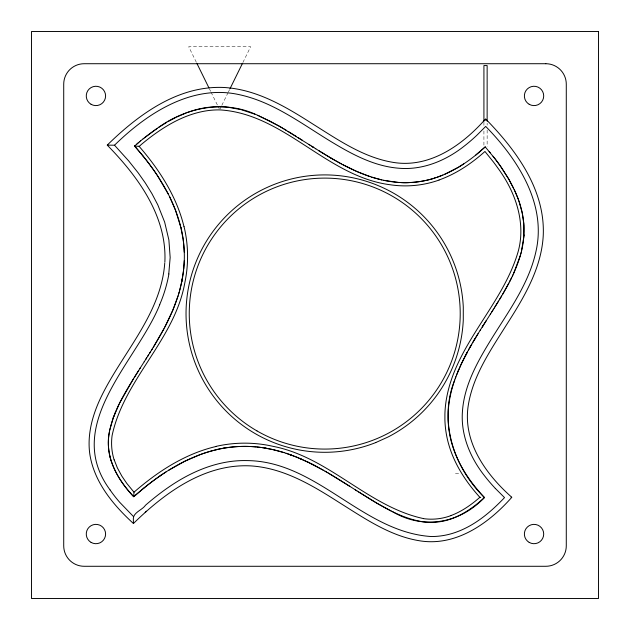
<?xml version="1.0" encoding="UTF-8"?>
<svg xmlns="http://www.w3.org/2000/svg" width="630" height="630" viewBox="0 0 630 630"><rect width="100%" height="100%" fill="white"/><g stroke="black" fill="none" stroke-linecap="round" stroke-linejoin="round"><path stroke-width="0.47" stroke-dasharray="3.15 2.36" d="M220.106 108.817L221.398 106.194M221.823 105.32L227.847 93.075M228.28 92.2L229.572 89.578M242.912 62.472L250.653 46.73L188.693 46.73L196.442 62.472M455.459 473.406L458.648 473.406M209.349 88.704L210.641 91.326M211.066 92.2L217.523 105.32M217.956 106.194L219.248 108.817M487.14 123.173L487.14 125.126M487.14 130.008L487.14 146.601M483.919 122.196L483.919 126.102M483.919 130.985L483.919 146.601"/><path stroke-width="0.94" d="M524.058 230.304L523.861 235.998M184.267 260.647L183.716 268.86M133.741 496.503L133.985 492.195L126.709 483.281L121.866 476.146L117.369 467.893L114.195 459.821M523.932 234.88L523.837 236.274M523.806 236.699L523.38 240.912M183.606 269.861L181.952 280.689L179.715 290.273M164.737 263.23C161.075 312.488 125.307 349.855 103.627 391.915C93.775 410.902 86.775 432.377 89.799 453.986C94.083 482.052 113.116 504.921 133.434 523.498C164.698 492.849 204.593 463.53 250.598 465.885C283.547 467.885 312.551 485.462 339.657 502.795C365.03 518.695 390.805 536.61 421.116 541.02C457.065 546.115 489.219 522.869 511.812 497.298C486.234 474.705 462.987 442.551 468.082 406.602C472.5 376.283 490.416 350.516 506.307 325.143C523.648 298.037 541.217 269.034 543.217 236.085C545.572 190.079 516.261 150.184 485.604 118.92C463.019 144.498 430.865 167.745 394.908 162.65C364.597 158.232 338.83 140.317 313.449 124.425C286.351 107.084 257.339 89.515 224.39 87.507C178.385 85.16 138.498 114.471 107.234 145.12C137.883 176.392 167.202 216.279 164.847 262.285M523.294 241.613C520.427 262.686 510.213 281.846 499.354 299.809M168.761 273.932L170.163 257.512L168.887 239.967L164.635 222.051L157.791 204.845L151.854 193.528L145.317 182.976L138.159 172.833L128.567 160.776L114.518 145.215L107.384 145.128M109.628 430.676C104.013 455.175 117.015 479.572 133.725 496.716C157.681 475.453 185.322 456.97 216.885 449.607M109.864 429.518L113.29 417.714L119.102 404.161M521.451 251.339L523.774 237.171L523.853 224.508M520.742 254.079L521.105 252.709M178.644 294.005L179.18 292.162M520.356 255.441L513.631 273.412M178.077 295.848L172.817 310.196L164.855 327.041M454.726 380.016C438.267 420.879 453.805 467.767 484.446 497.535C460.144 523.333 423.116 530.113 392.466 511.623M455.309 378.37L455.907 376.732M113.274 417.737L113.865 416.162M456.529 375.102L461.317 363.959L467.578 351.642M114.471 414.595L115.093 413.036M480.406 329.907C466.428 352.335 452.923 376.149 449.103 402.704A102.769 102.769 0 0 0 448.245 411.288L448.127 419.895A96.24 96.24 0 0 0 452.159 444.662C458.136 464.719 470.279 482.359 484.446 497.535C474.933 506.197 464.318 513.978 452.198 518.537A59.511 59.511 0 0 1 423.155 521.845C397.971 517.805 376.472 503.023 355.241 489.809M159.737 304.731C136.631 362.006 61.913 425.211 110.108 489.959M458.041 371.338L458.711 369.771M512.355 276.153L513.001 274.79M511.702 277.515L509.599 281.72M230.005 88.704L242.479 63.346M119.755 402.846L133.339 378.969M465.302 355.926L467.224 352.304M508.875 283.106L502.677 294.249M163.997 328.671L153.185 347.453M468.405 350.13L471.807 344.122M470.012 347.272L470.823 345.839M472.673 342.633L478.186 333.483M474.154 340.145L474.996 338.727M501.622 296.037L494.046 308.369M498.488 301.227L494.983 306.881M151.35 350.438L152.271 348.941M134.198 377.591L138.773 370.314M149.491 353.414L150.42 351.926M480.178 330.27L490.738 313.598M147.625 356.383L148.562 354.903M482.344 326.812L483.163 325.521M492.951 310.118L494.101 308.291M482.186 327.065L486.234 320.67M491.849 311.858L493.211 309.692M145.561 359.643L146.688 357.864M140.356 367.825C127.347 388.883 112.542 410.295 108.872 435.338A59.59 59.59 0 0 0 111.045 460.813M144.207 361.777C159.981 337.113 175.565 311.393 181.613 282.366A124.929 124.929 0 0 0 180.928 227.367M490.298 314.291L492.321 311.102M139.907 368.534L144.428 361.423M114.518 145.215C146.955 113.392 191.788 84.026 239.313 94.673C274.759 102.304 303.762 125.425 334.286 143.553C354.273 155.515 375.937 166.659 399.585 168.281C422.746 170.124 445.449 160.776 463.467 146.703A169.88 169.88 0 0 0 476.697 135.418L485.706 126.417C517.451 158.807 546.69 203.577 536.059 251C528.625 285.571 506.402 314.039 488.541 343.72C476.036 364.384 464.145 386.725 462.452 411.28C460.609 434.432 469.956 457.144 484.029 475.162A169.895 169.895 0 0 0 495.314 488.392M133.434 523.349C133.395 521.727 133.371 520.104 133.347 518.482C133.536 512.347 142.411 509.914 145.569 505.173C153.279 498.48 161.319 492.14 169.785 486.415C192.323 471.035 218.917 459.971 246.606 460.585C317.087 460.9 362.313 532.114 431.306 536.539A72.474 72.474 0 0 0 453.411 533.098C473.532 526.649 490.203 512.702 504.528 497.598L495.306 488.4M515.316 191.898L509.134 179.755L500.409 166.092A211.523 211.523 0 0 0 494.944 158.681L485.226 146.861L475.808 155.035M485.226 146.861C470.586 160.429 453.655 172.053 434.487 178.117M145.184 512.403L146.514 511.206M180.526 226.115C172.88 195.828 155.027 169.21 134.568 146.034L139.395 141.892M480.706 497.361L479.863 497.314C471.295 504.811 461.79 511.489 451.072 515.521M136.962 143.955L138.167 142.931M134.781 146.05C136.938 145.987 139.49 147.16 140.907 144.829C148.759 138.222 157.004 132.064 165.761 126.701C182.102 116.652 200.883 109.415 220.319 109.919C284.453 114.038 326.734 176.416 389.915 184.724A101.501 101.501 0 0 0 439.071 180.062M139.38 141.907L140.624 140.876M140.6 140.892L143.089 138.86M144.207 487.801L133.725 496.716C124.126 486.258 115.495 474.437 111.116 460.79M143.057 138.883L157.232 128.362M160.114 475.87L161.477 474.925M158.587 127.457L166.887 122.283M463.751 163.887L458.695 167.076M166.029 471.917L163.698 473.437A252.591 252.591 0 0 0 144.223 487.809M168.375 470.429L184.748 461.262L200.088 454.647M458.049 167.454L444.363 174.439M168.43 121.393L175.802 117.487M176.707 117.038L186.173 112.951M442.827 175.085L437.212 177.211M375.787 442.551L387.883 437.086A138.702 138.702 0 0 0 463.278 320.127L463.286 307.062A138.702 138.702 0 0 0 303.038 176.613A138.702 138.702 0 0 0 190.945 350.193A138.702 138.702 0 0 0 375.787 442.559M439.047 179.983C456.167 173.88 471.484 163.556 484.95 151.476L493.314 161.847A206.152 206.152 0 0 1 497.771 167.942C515.868 192.292 526.971 224.611 517.254 254.575C500.692 307.212 454.017 346.327 445.914 402.255A105.438 105.438 0 0 0 444.906 414.067L444.906 419.997A99.422 99.422 0 0 0 449.072 445.583C454.868 465.05 466.326 482.359 479.863 497.314M187.504 112.447C200.096 107.777 213.735 105.69 227.123 107.108M200.828 454.372C218.437 447.922 237.455 445.134 256.15 446.922M435.322 177.849C423.848 181.597 411.673 183.196 399.625 182.487M216.161 446.465C192.41 451.97 170.588 463.837 151.153 478.327A285.366 285.366 0 0 0 133.993 492.203M223.248 448.308L224.658 448.072M511.08 497.33L511.584 497.306M409.902 182.535L407.019 182.629A100.54 100.54 0 0 1 398.38 182.409M397.782 182.361L383.56 180.298M257.174 447.016L261.159 447.489M227.824 107.187L241.109 109.651L254.835 114.172M262.159 447.623L272.853 449.592L284.154 452.655M423.596 518.608C368.211 506.78 329.293 457.301 273.215 446.371A128.465 128.465 0 0 0 216.137 446.363M265.017 448.064L266.498 448.308M381.827 179.912L371.637 177.117M272.514 449.521C303.487 456.427 330.474 473.973 356.848 490.825M285.988 453.238L296.769 457.199L308.779 462.562M369.983 176.573L356.997 171.557L342.996 164.784M289.194 454.34L291.753 455.254M257.575 115.282C224.76 99.257 185.425 107.384 156.933 128.567A212.664 212.664 0 0 0 144.302 137.899M257.497 115.259L270.026 121.133L282.555 128.055M300.1 458.593L301.691 459.278M258.82 115.818L279.24 126.134L309.96 145.113M307.991 462.176L315.748 466.09M310.433 463.373L323.395 470.256M391.159 510.977L376.748 503.102L358.273 491.731M341.476 163.973L332.435 158.925M324.962 471.145L326.521 472.035M330.781 157.957L332.333 158.855M330.947 158.051L318.575 150.546M328.08 472.941L349.737 486.305M283.949 128.874L286.737 130.536M322.804 153.161C343.657 165.942 365.888 177.873 390.387 181.535A98.162 98.162 0 0 0 434.511 178.188M288.123 131.379L296.596 136.631M323.064 153.326L315.37 148.538M298.006 137.513L302.605 140.435M315.772 148.79L308.983 144.49M311.574 146.144L313.102 147.105M311.897 146.349L313.834 147.57M133.332 516.403L119.739 502.338A140.742 140.742 0 0 1 110.093 489.975M134.568 146.034L143.183 156.216M489.195 151.515L490.172 152.696M168.32 194.158L157.295 175.392A252.157 252.157 0 0 0 143.175 156.224M196.867 63.346L208.916 87.83M513.694 188.401L508.205 178.156L502.157 168.619A212.2 212.2 0 0 0 493.038 156.248M169.47 196.434L175.416 210.011L180.849 227.391M514.222 189.512L518.49 199.773M515.694 192.764C520.782 204.348 523.971 216.893 524.05 229.588M518.907 200.939L522.199 212.743L523.798 223.776M183.976 226.635C178.337 203.269 166.564 181.81 152.271 162.65A284.5 284.5 0 0 0 139.112 146.349M180.708 226.839L182.999 238.518M109.856 456.167L110.093 457.152M183.109 239.25L183.661 243.684M183.732 244.385L184.259 252.157M485.628 119.85L485.635 120.306M487.14 121.22L487.14 65.567L483.927 65.567L483.919 121.22M182.574 277.287A125.976 125.976 0 0 1 181.684 281.964M411.815 182.44A96.839 96.839 0 0 1 409.902 182.55M184.054 226.619A128.134 128.134 0 0 1 184.779 283.035C174.471 340.161 123.803 379.52 112.069 435.747A56.353 56.353 0 0 0 114.117 459.845M451.088 515.568A56.267 56.267 0 0 1 423.588 518.655M216.862 449.497A125.252 125.252 0 0 1 272.514 449.513M168.919 273.963A139.411 139.411 0 0 1 159.658 304.692M598.5 31.5L31.5 31.5L31.5 598.5L598.5 598.5L598.5 31.5M545.824 63.717L84.176 63.717A20.459 20.459 0 0 0 63.717 84.176L63.717 545.824A20.459 20.459 0 0 0 84.176 566.283L545.824 566.283A20.459 20.459 0 0 0 566.283 545.824L566.283 84.176A20.459 20.459 0 0 0 545.824 63.717M256.993 430.92A135.474 135.474 0 0 0 460.215 313.59A135.474 135.474 0 0 0 256.993 196.269A135.474 135.474 0 0 0 256.993 430.92M91.098 542.406A9.663 9.663 0 0 0 105.596 534.035A9.663 9.663 0 0 0 91.098 525.664A9.663 9.663 0 0 0 91.098 542.406M529.208 542.406A9.663 9.663 0 0 0 543.706 534.035A9.663 9.663 0 0 0 529.208 525.664A9.663 9.663 0 0 0 529.208 542.406M529.208 104.304A9.663 9.663 0 0 0 543.706 95.933A9.663 9.663 0 0 0 529.208 87.562A9.663 9.663 0 0 0 529.208 104.304M91.098 104.304A9.663 9.663 0 0 0 105.596 95.933A9.663 9.663 0 0 0 91.098 87.562A9.663 9.663 0 0 0 91.098 104.304"/></g></svg>
